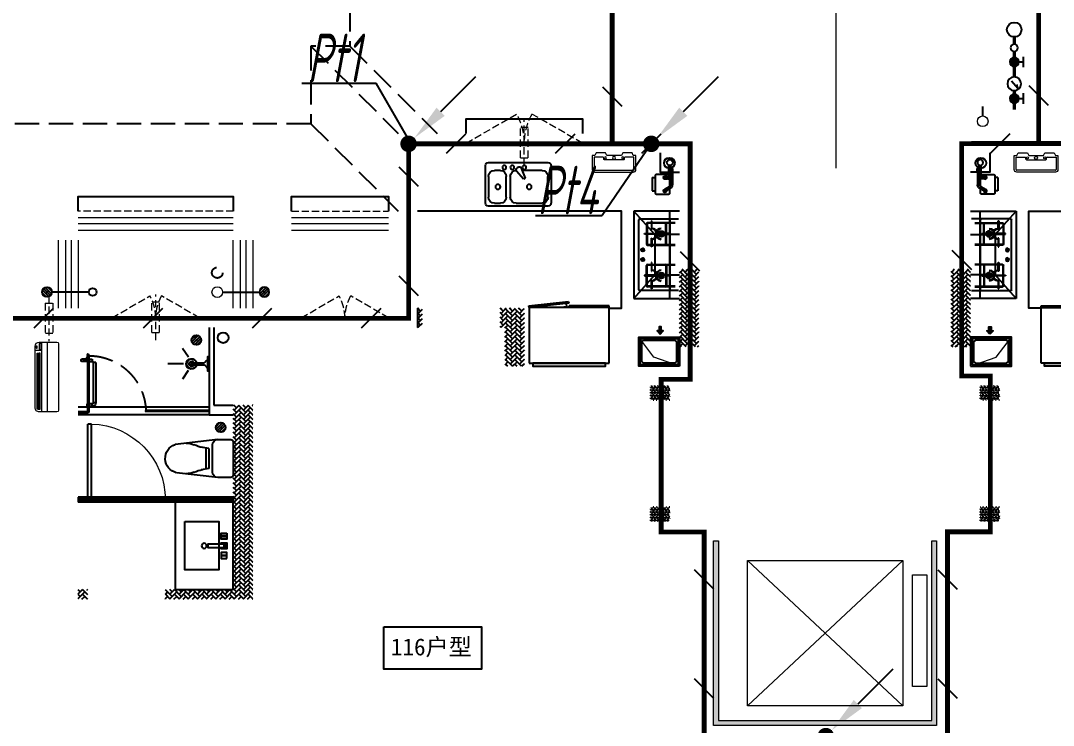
# Model space of a CAD drawing. Extents: x 2803505 to 5851001, y -1372902 to 24339.
# Drawn here: x 3733022 to 3743667, y -770862 to -763600 of the extents above; entities that cross this region are included whole.
import ezdxf
from ezdxf.enums import TextEntityAlignment as Align

# ---------------------------------------------------------------- set-up
doc = ezdxf.new("R2010")
doc.units = 0
doc.header["$LTSCALE"] = 1000
doc.header["$MEASUREMENT"] = 0
for name, pattern in [('CENTER2', [1.125, 0.75, -0.125, 0.125, -0.125]), ('DASH', [0.35, 0.25, -0.1]), ('HIDDEN', [0.375, 0.25, -0.125])]:
    doc.linetypes.add(name, pattern=pattern)
doc.layers.get('0').update_dxf_attribs({"linetype": 'CONTINUOUS'})
for name, color, linetype in [('!!电气', 1, 'CONTINUOUS'), ('AH-FURNITURE', 1, 'CONTINUOUS'), ('CURTWALL', 4, 'CONTINUOUS'), ('DIM-照明', 7, 'CONTINUOUS'), ('IP-bath&kitchen-JOHNSON', 4, 'CONTINUOUS'), ('LVTRY', 252, 'CONTINUOUS'), ('LWIRE', 4, 'CONTINUOUS'), ('P-bath&kitchen-JOHNSON', 4, 'CONTINUOUS'), ('SHTLN', 4, 'CONTINUOUS'), ('VPIPE-中水', 122, 'CONTINUOUS'), ('VPIPE-凝结', 150, 'CONTINUOUS'), ('VPIPE-给水', 3, 'TG_J'), ('VPIPE-雨水', 4, 'DASH'), ('WIRE-接地', 2, 'CONTINUOUS'), ('保温', 6, 'CONTINUOUS'), ('卫生间', 6, 'CONTINUOUS'), ('建筑-排气道', 252, 'CONTINUOUS'), ('污水', 3, 'CONTINUOUS'), ('看线', 185, 'CONTINUOUS'), ('给水', 4, 'CONTINUOUS')]:
    doc.layers.add(name, color=color, linetype=linetype)
for name, color, linetype, lineweight in [('3.5方案汇报，与郭总、侯月琴确定户型_t8$0$STAIR', 2, 'CONTINUOUS', 18), ('PUB_HATCH', 8, 'CONTINUOUS', 9), ('STAIR', 252, 'CONTINUOUS', 20), ('VPIPE-废水', 31, 'TG_F', 18), ('WINDOW', 146, 'CONTINUOUS', 20), ('填充', 251, 'CONTINUOUS', 5), ('平面-栏杆', 56, 'CONTINUOUS', 15), ('平面-看线', 252, 'CONTINUOUS', 15), ('平面-空调室内机', 176, 'CONTINUOUS', 9), ('平面-空调预留孔', 252, 'CONTINUOUS', 15), ('立面-洞口示意', 252, 'CONTINUOUS', 13)]:
    doc.layers.add(name, color=color, linetype=linetype, lineweight=lineweight)
doc.styles.add('DIM_FONT', font='SIMPLEX', dxfattribs={"width": 0.7, "bigfont": 'GBCBIG'})
doc.styles.add('HZTXT', font='gbeitc.shx', dxfattribs={"width": 0.8, "height": 400, "bigfont": 'hztxt.shx'})
doc.styles.get("Standard").update_dxf_attribs({"font": 'gbenor.shx', "bigfont": 'gbcbig.shx'})
doc.styles.add('TG_LINETYPE', font='SIMPLEX', dxfattribs={"width": 0.8, "height": 3, "bigfont": 'HZTXT'})
doc.styles.add('黑体', font='simhei.ttf')
doc.linetypes.add('TG_F', pattern='A,2,-0.3,["F",TG_LINETYPE,S=0.1,R=0,X=-0.23,Y=-0.15],0', length=2.3)
doc.linetypes.add('TG_J', pattern='A,2,-0.22,["J",TG_LINETYPE,S=0.1,R=0,X=-0.18,Y=-0.15],0', length=2.22)
pattern_1 = [(45, (0, 0), (0, 47.4157523), [100.584, -33.528]), (135, (23.708, 23.708), (3e-15, 47.4157523), [100.584, -33.528])]
pattern_2 = [(90, (0, 0), (-16.49778, 1e-15), [9.525, -19.05]), (210, (0, 0), (8.24889, -14.2874966), [9.525, -19.05]), (150, (6e-16, 9.525), (-8.24889, -14.2874966), [9.525, -19.05])]

# ---------------------------------------------------------------- blocks, each defined once
blk = doc.blocks.new('$lvtry$00000171')
for p, q in [((-74, 11), (-11, 74)), ((-70, -27), (27, 70)), ((-53, -53), (53, 53)), ((-27, -70), (70, 27)), ((11, -74), (74, -11))]:
    blk.add_line(p, q)
blk.add_circle((0, 0), 75)
blk.add_point((0, 0))
blk = doc.blocks.new('DSGDFGF')
blk.add_hatch(color=252).paths.add_polyline_path([(677792, 343576), (677791, 343579), (677783, 343575), (677784, 343572)])
at = {"color": 252}
for p, q in [((677781, 343575), (677793, 343580)), ((677782, 343575), (677782, 343575)), ((677782, 343575), (677784, 343572)), ((677793, 343568), (677782, 343568)), ((677793, 343567), (677782, 343567)), ((677782, 343567), (677782, 343547)), ((677782, 343559), (677784, 343558)), ((677784, 343558), (677782, 343558)), ((677784, 343572), (677793, 343576)), ((677787, 343578), (677787, 343539)), ((677791, 343579), (677793, 343580)), ((677791, 343579), (677793, 343576)), ((677793, 343559), (677791, 343558)), ((677791, 343558), (677793, 343558)), ((677792, 343567), (677792, 343545)), ((676469, 342807), (676404, 342872)), ((676472, 342832), (676429, 342875)), ((676415, 342776), (676373, 342818)), ((676441, 342779), (676376, 342844)), ((676458, 342790), (676387, 342861)), ((677752, 342860), (677792, 342860)), ((677752, 342080), (677752, 342860)), ((677792, 342080), (677792, 342860)), ((676292, 342675), (676292, 342335)), ((676452, 342700), (676317, 342700)), ((676452, 342700), (676892, 342650)), ((676505, 342363), (676505, 342647)), ((676544, 342608), (676622, 342622)), ((676544, 342608), (676544, 342402)), ((676576, 342614), (676576, 342396)), ((676452, 342310), (676879, 342359)), ((676544, 342402), (676622, 342388)), ((676317, 342310), (676452, 342310)), ((677792, 342080), (677752, 342080))]:
    blk.add_line(p, q, dxfattribs=at)
for points in [[(676792, 341855), (676442, 341855), (676442, 341356), (676792, 341356)], [(676357, 341735), (676357, 341675), (676417, 341675), (676417, 341735)], [(676412, 341708), (676412, 341702), (676362, 341702), (676362, 341708)], [(676387, 341585), (676387, 341625), (676367, 341625), (676367, 341585)], [(676387, 341625), (676387, 341585), (676552, 341585), (676552, 341625)], [(676357, 341475), (676357, 341535), (676417, 341535), (676417, 341475)], [(676412, 341502), (676412, 341508), (676362, 341508), (676362, 341502)]]:
    blk.add_lwpolyline(points, close=True, dxfattribs=at)
blk.add_lwpolyline([(676417, 341625), (676417, 341635), (676357, 341635), (676357, 341575), (676417, 341575), (676417, 341585)], dxfattribs=at)
blk.add_circle((676593, 341605), 26, dxfattribs=at)
for centre, radius, start, end in [((677781, 343574), 1, 111.5266, 175.7652), ((677801, 343574), 20.5, 177.9915, 196.9003), ((677793, 343562), 13.5, 155.1524, 208.9779), ((677782, 343574), 0.5, 112.733, 178.0542), ((677801, 343574), 19.5, 177.4658, 196.2484), ((677796, 343562), 14.6, 161.8973, 193.7147), ((677791, 343560), 9.42, 188.0154, 204.2283), ((677782, 343556), 0.5, 208.9779, 24.2283), ((677816, 343571), 24, 160.7609, 187.0487), ((677781, 343561), 11.7, 335.4186, 349.5177), ((677792, 343555), 0.5, 155.4186, 330.1502), ((677793, 343579), 0.5, 340.7609, 112.533), ((677793, 343579), 1.17, 340.0401, 112.533), ((677814, 343571), 20.6, 160.0401, 190.8473), ((677781, 343562), 13.4, 330.1502, 25.0815), ((677781, 343562), 12.4, 343.9451, 21.3478), ((676317, 342675), 25, 90, 180), ((676452, 342647), 53.3, 0, 90), ((676779, 342439), 224, 90, 111.4798), ((676566, 342910), 294, 278.5172, 296.4631), ((676840, 342506), 153, 285.0773, 70.1181), ((676317, 342335), 25, 180, 270), ((676452, 342363), 53.3, 270, 0), ((676566, 342100), 294, 63.5369, 81.4828), ((676779, 342572), 224, 248.5202, 270)]:
    blk.add_arc(centre, radius, start, end, dxfattribs=at)
at = {"color": 252, "lineweight": 13}
blk.add_arc((677772, 342080), 780, 91.4693, 180, dxfattribs=at)
at = {"color": 252, "extrusion": (0, 0, -1)}
blk.add_ellipse((676422, 342825), major_axis=(-35.4, 35.4), ratio=1, start_param=5.497787, end_param=11.780972, dxfattribs=at)
at = {"color": 252}
blk.add_open_spline([(677782, 343547), (677783, 343546), (677785, 343545), (677788, 343549), (677791, 343547), (677792, 343545)], degree=3, knots=[0, 0, 0, 0, 3.066329, 6.218313, 11.124135, 11.124135, 11.124135, 11.124135], dxfattribs=at)
blk.add_point((676422, 342825), dxfattribs=at)
at = {"layer": 'CURTWALL', "color": 252}
for p, q in [((676292, 342105), (677892, 342105)), ((676292, 342105), (676292, 342055)), ((676292, 342089), (677892, 342089)), ((676292, 342072), (677892, 342072)), ((676292, 342055), (677892, 342055)), ((677892, 342105), (677892, 342055))]:
    blk.add_line(p, q, dxfattribs=at)
at = {"layer": 'IP-bath&kitchen-JOHNSON', "color": 252}
for p, q in [((676492, 343855), (676492, 343055)), ((676542, 343855), (676542, 342955)), ((676755, 343549), (676817, 343638)), ((676542, 343554), (676542, 343407)), ((676716, 343491), (676592, 343491)), ((676716, 343470), (676592, 343470)), ((676756, 343412), (676817, 343323)), ((676804, 343480), (676967, 343480)), ((676492, 343055), (676292, 343055)), ((676542, 343035), (677892, 343035)), ((676542, 343000), (677192, 343000)), ((676542, 342990), (677192, 342990)), ((677192, 342990), (677192, 343000)), ((677892, 342990), (677792, 342990)), ((677792, 342980), (677792, 342990)), ((677892, 342980), (677792, 342980)), ((676542, 342955), (676292, 342955)), ((676542, 342955), (677892, 342955))]:
    blk.add_line(p, q, dxfattribs=at)
blk.add_lwpolyline([(676542, 343554), (676558, 343554), (676558, 343407), (676542, 343407)], dxfattribs=at)
for points in [[(676573, 343507, 0.364142), (676558, 343518, 0.020495)], [(676592, 343491, -0.21439), (676573, 343507, -7.649644)], [(676573, 343454, -0.364142), (676558, 343443, -0.020495)], [(676592, 343470, 0.214893), (676573, 343454, 7.649644)]]:
    blk.add_lwpolyline(points, format="xyb", dxfattribs=at)
blk.add_arc((676716, 343480), 10.5, 270.0085, 90.0085, dxfattribs=at)
for centre, major_axis, ratio, start_param, end_param in [((676724, 343480), (0, 53.6), 0.987577, 1.76809, 7.656688), ((676721, 343480), (0, -51), 0.990052, -1.36297, 4.504563), ((676720, 343480), (0, -26.8), 0.994812, -1.167677, 4.309269), ((676707, 343493), (-1.43, 0), 0.85, 4.712389, 10.995574), ((676707, 343468), (-1.43, 0), 0.85, -1.570796, 4.712389), ((676732, 343493), (-1.43, 0), 0.85, 4.712389, 10.995574), ((676732, 343468), (-1.43, 0), 0.85, 4.712389, 10.995574)]:
    blk.add_ellipse(centre, major_axis=major_axis, ratio=ratio, start_param=start_param, end_param=end_param, dxfattribs=at)
at = {"layer": 'LVTRY', "color": 252}
for p, q in [((676292, 341155), (676292, 342055)), ((676292, 342055), (676892, 342055)), ((676892, 342055), (676892, 341155)), ((676892, 341155), (676292, 341155))]:
    blk.add_line(p, q, dxfattribs=at)
at = {"layer": 'P-bath&kitchen-JOHNSON', "color": 252}
for p, q in [((677745, 343529), (677745, 343504)), ((677777, 343529), (677745, 343529)), ((677792, 343567), (677782, 343567)), ((677782, 343567), (677782, 342980)), ((677782, 343542), (677789, 343542)), ((677782, 343512), (677782, 343542)), ((677782, 343512), (677789, 343512)), ((677785, 343542), (677787, 343540)), ((677785, 343523), (677785, 343542)), ((677785, 343531), (677785, 343512)), ((677785, 343512), (677787, 343515)), ((677787, 343525), (677787, 343540)), ((677787, 343525), (677787, 343515)), ((677789, 343542), (677790, 343541)), ((677789, 343540), (677789, 343542)), ((677789, 343515), (677789, 343512)), ((677789, 343512), (677790, 343514)), ((677790, 343540), (677790, 343541)), ((677790, 343515), (677790, 343514)), ((677792, 342980), (677792, 343567)), ((677799, 343529), (677853, 343529)), ((677804, 343542), (677807, 343542)), ((677804, 343542), (677804, 343512)), ((677804, 343512), (677807, 343512)), ((677807, 343542), (677809, 343540)), ((677807, 343542), (677807, 343525)), ((677807, 343512), (677807, 343530)), ((677807, 343512), (677809, 343515)), ((677809, 343515), (677809, 343540)), ((677830, 343504), (677830, 343529)), ((677709, 343494), (677709, 343078)), ((677709, 343494), (677735, 343494)), ((677735, 343494), (677735, 343078)), ((677777, 343504), (677745, 343504)), ((677799, 343504), (677853, 343504)), ((677709, 343078), (677735, 343078)), ((677745, 343042), (677745, 343068)), ((677745, 343068), (677777, 343068)), ((677745, 343042), (677777, 343042)), ((677779, 343070), (677777, 343068)), ((677777, 343068), (677777, 343042)), ((677779, 343040), (677777, 343042)), ((677779, 343070), (677779, 343040)), ((677782, 343070), (677779, 343070)), ((677782, 343040), (677779, 343040)), ((677782, 343070), (677782, 343040)), ((677782, 342980), (677792, 342980)), ((677793, 343070), (677796, 343070)), ((677793, 343040), (677793, 343070)), ((677793, 343040), (677796, 343040)), ((677796, 343040), (677796, 343070)), ((677796, 343070), (677798, 343068)), ((677798, 343042), (677798, 343068))]:
    blk.add_line(p, q, dxfattribs=at)
at = {"layer": 'P-bath&kitchen-JOHNSON', "color": 252, "linetype": 'DASH'}
blk.add_arc((677779, 342978), 586, 89.7967, 179.3922, dxfattribs=at)
at = {"layer": 'P-bath&kitchen-JOHNSON', "color": 252}
blk.add_arc((677845, 343517), 15.3, 304.053, 55.9616, dxfattribs=at)
for centre, major_axis, start_param, end_param in [((677745, 343494), (0, 10.4), 0, 1.570796), ((677745, 343078), (0, 35.7), 1.570796, 3.141593), ((677745, 343078), (0, 10.4), 1.570796, 3.141593)]:
    blk.add_ellipse(centre, major_axis=major_axis, ratio=1, start_param=start_param, end_param=end_param, dxfattribs=at)
at = {"layer": 'LVTRY', "color": 252, "xscale": -0.6666666667107826, "yscale": 0.6666666667107826}
blk.add_blockref('$lvtry$00000171', (676672, 343725), dxfattribs=at)
blk = doc.blocks.new('rtyg7uyhg')
at = {"layer": 'LVTRY'}
for p, q in [((193590, 45458), (193590, 45069)), ((194235, 45489), (193621, 45489)), ((194265, 45069), (194265, 45458)), ((193682, 45407), (193888, 45407)), ((193896, 45430), (193858, 45326)), ((193875, 45316), (193946, 45401)), ((193926, 45440), (193940, 45432)), ((194112, 45407), (194173, 45407)), ((193621, 45131), (193621, 45346)), ((193858, 45326), (193875, 45316)), ((194010, 45346), (194010, 45131)), ((194051, 45131), (194051, 45346)), ((194235, 45346), (194235, 45131)), ((193621, 45039), (194235, 45039)), ((193948, 45069), (193682, 45069)), ((194173, 45069), (194112, 45069))]:
    blk.add_line(p, q, dxfattribs=at)
for centre, radius in [((193866, 45438), 20.5), ((193989, 45438), 20.5), ((194071, 45438), 20.5), ((193815, 45238), 25.6), ((194137, 45238), 25.6)]:
    blk.add_circle(centre, radius, dxfattribs=at)
for centre, radius, start, end in [((193621, 45458), 30.7, 90, 180), ((194235, 45458), 30.7, 360, 90), ((193682, 45346), 61.4, 90, 180), ((193916, 45423), 20.5, 60, 159.4623), ((193930, 45414), 20.5, 320.5377, 60), ((193948, 45346), 61.4, 360, 90), ((194112, 45346), 61.4, 90, 180), ((194173, 45346), 61.4, 360, 90), ((193621, 45069), 30.7, 180, 270), ((193682, 45131), 61.4, 180, 270), ((193948, 45131), 61.4, 270, 360), ((194112, 45131), 61.4, 180, 270), ((194173, 45131), 61.4, 270, 360), ((194235, 45069), 30.7, 270, 360)]:
    blk.add_arc(centre, radius, start, end, dxfattribs=at)
at = {"layer": 'LVTRY', "style": 'DIM_FONT', "width": 0.8, "flags": 9}
for tag in ['YSIZE', 'XSIZE']:
    blk.add_attdef(tag, (193928, 45488), '', height=0.5, rotation=90, dxfattribs=at)
blk = doc.blocks.new('A$C60D053AF')
at = {"layer": 'AH-FURNITURE', "color": 8}
for p, q in [((233, -90), (128, -90)), ((193, -71), (328, -71)), ((193, -91), (328, -91)), ((342, -97), (370, -143)), ((356, -83), (384, -129)), ((233, -110), (128, -110)), ((245, -129), (245, -122)), ((265, -129), (265, -122)), ((255, -281), (255, -251)), ((255, -281), (393, -281)), ((393, -281), (393, -251))]:
    blk.add_line(p, q, dxfattribs=at)
for points in [[(170, -68, 1), (170, -94), (193, -94), (193, -68)], [(234, -251), (414, -251, 0.414214), (424, -241), (424, -111, 0.414214), (414, -101), (234, -101, 0.414214), (224, -111), (224, -241, 0.414214)], [(268, -122), (268, -107, 0.414214), (248, -87), (233, -87), (233, -113), (242, -113), (242, -122)], [(242, -152, 1), (268, -152), (268, -129), (242, -129)], [(384, -161, 1), (402, -143), (386, -127), (368, -145)]]:
    blk.add_lwpolyline(points, format="xyb", close=True, dxfattribs=at)
for centre, radius in [((100, -100), 30), ((255, -152), 15), ((255, -152), 10), ((393, -152), 15), ((393, -152), 10)]:
    blk.add_circle(centre, radius, dxfattribs=at)
for radius in [40, 20]:
    blk.add_arc((328, -111), radius, 45, 90, dxfattribs=at)
blk = doc.blocks.new('A-Kitchen-7')
at = {"layer": 'LVTRY'}
for p, q in [((-519, 780), (-7, 834)), ((-4, 811), (-515, 756)), ((-29, 767), (-35, 806)), ((-7, 834), (-4, 811)), ((-515, 756), (-519, 780)), ((515, 756), (-515, 756)), ((-515, 756), (-515, 40)), ((-486, 761), (-485, 756)), ((-29, 767), (-112, 756)), ((515, 780), (0, 780)), ((0, 756), (0, 780)), ((515, 756), (515, 780)), ((515, 40), (515, 756)), ((-515, 40), (515, 40))]:
    blk.add_line(p, q, dxfattribs=at)
blk.add_lwpolyline([(-469, 40), (-469, 0), (469, 0), (469, 40)], close=True, dxfattribs=at)
blk = doc.blocks.new('FRSDFDGDGDRGDR')
at = {"layer": '平面-空调预留孔', "color": 252}
for p, q in [((699612, 775044), (699612, 775441)), ((699619, 775448), (699746, 775448)), ((699746, 775448), (699746, 775355)), ((699720, 775342), (699720, 775143)), ((699727, 775349), (699740, 775349)), ((699727, 775136), (699740, 775136)), ((699746, 775130), (699746, 775037)), ((699746, 775037), (699619, 775037))]:
    blk.add_line(p, q, dxfattribs=at)
blk.add_lwpolyline([(699766, 775167), (699793, 775154), (699793, 775057), (699766, 775044), (699766, 775018), (699619, 775018, -0.414214), (699593, 775044), (699593, 775441, -0.414214), (699619, 775468), (699766, 775468), (699766, 775441), (699793, 775428), (699793, 775332), (699766, 775318)], format="xyb", close=True, dxfattribs=at)
for centre, radius in [((699740, 775243), 15.8), ((699740, 775332), 10.6), ((699740, 775154), 10.6)]:
    blk.add_circle(centre, radius, dxfattribs=at)
for centre, start, end in [((699619, 775441), 90, 180), ((699727, 775342), 90, 180), ((699740, 775355), 270, 360), ((699619, 775044), 180, 270), ((699727, 775143), 180, 270), ((699740, 775130), 0, 90)]:
    blk.add_arc(centre, 6.6, start, end, dxfattribs=at)
blk = doc.blocks.new('*U153')
h = blk.add_hatch(color=5)
h.set_gradient(color1=(0, 0, 255), rotation=180, tint=1)
h.paths.add_polyline_path([(0, 0), (-6.35, -6.35), (-6.35, -2.159), (-15, -2.159), (-15, 2.159), (-6.35, 2.159), (-6.35, 6.35)])
at = {"color": 0, "linetype": 'Continuous'}
blk.add_lwpolyline([(0, 0), (-6.35, -6.35), (-6.35, -2.159), (-15, -2.159), (-15, 2.159), (-6.35, 2.159), (-6.35, 6.35)], close=True, dxfattribs=at)
blk = doc.blocks.new('GDGDRGDRGRD')
at = {"layer": 'PUB_HATCH'}
blk.add_hatch(color=252, dxfattribs=at).paths.add_polyline_path([(430320, 370174), (430320, 370444), (430180, 370444), (430180, 370429), (430285, 370429), (430305, 370409), (430305, 370209), (430285, 370189), (429965, 370189), (429945, 370209), (429945, 370409), (429965, 370429), (430070, 370429), (430070, 370444), (429930, 370444), (429930, 370174)])
at = {"layer": 'LVTRY', "color": 251}
for p, q in [((430081, 371515), (429865, 371758)), ((430335, 371758), (429865, 371758)), ((429865, 371758), (429865, 370858)), ((430235, 370858), (430235, 371758)), ((430335, 371515), (430081, 371515)), ((430081, 371515), (430081, 371100)), ((429865, 370858), (430081, 371100)), ((430081, 371100), (430335, 371100)), ((429865, 370858), (430335, 370858))]:
    blk.add_line(p, q, dxfattribs=at)
at = {"layer": 'LVTRY'}
for p, q in [((429915, 370948), (429915, 371668)), ((429925, 371678), (430325, 371678)), ((429995, 371628), (429995, 371418)), ((430000, 371628), (430000, 371418)), ((430290, 371638), (430005, 371638)), ((430290, 371633), (430005, 371633)), ((430045, 371658), (430045, 371568)), ((430050, 371658), (430045, 371658)), ((430050, 371568), (430050, 371658)), ((430195, 371418), (430195, 371628)), ((430200, 371418), (430200, 371628)), ((430235, 371668), (430235, 370948)), ((429975, 371526), (430102, 371526)), ((429975, 371521), (429975, 371526)), ((430102, 371521), (429975, 371521)), ((430045, 371568), (430050, 371568)), ((430220, 371526), (430092, 371526)), ((430092, 371526), (430092, 371521)), ((430092, 371521), (430220, 371521)), ((430102, 371526), (430102, 371521)), ((430220, 371521), (430220, 371526)), ((430235, 371100), (430235, 371515)), ((430005, 371413), (430290, 371413)), ((430005, 371408), (430290, 371408)), ((430045, 371388), (430045, 371478)), ((430045, 371478), (430050, 371478)), ((430050, 371478), (430050, 371388)), ((429935, 371358), (429974, 371358)), ((429955, 371339), (429955, 371378)), ((430050, 371388), (430045, 371388)), ((429935, 371258), (429974, 371258)), ((429955, 371239), (429955, 371278)), ((429995, 370988), (429995, 371198)), ((430000, 370988), (430000, 371198)), ((430005, 371208), (430290, 371208)), ((430005, 371203), (430290, 371203)), ((430045, 371228), (430045, 371138)), ((430050, 371228), (430045, 371228)), ((430050, 371138), (430050, 371228)), ((430195, 371198), (430195, 370988)), ((430200, 371198), (430200, 370988)), ((430102, 371096), (429975, 371096)), ((429975, 371096), (429975, 371091)), ((429975, 371091), (430102, 371091)), ((430045, 371138), (430050, 371138)), ((430092, 371091), (430092, 371096)), ((430092, 371096), (430220, 371096)), ((430220, 371091), (430092, 371091)), ((430102, 371091), (430102, 371096)), ((430220, 371096), (430220, 371091)), ((430290, 370983), (430005, 370983)), ((430290, 370978), (430005, 370978)), ((430045, 370958), (430045, 371048)), ((430045, 371048), (430050, 371048)), ((430050, 371048), (430050, 370958)), ((430325, 370938), (429925, 370938)), ((430050, 370958), (430045, 370958))]:
    blk.add_line(p, q, dxfattribs=at)
at = {"layer": 'LVTRY', "color": 252}
for p, q in [((430070, 370429), (430070, 370444)), ((430180, 370429), (430180, 370444))]:
    blk.add_line(p, q, dxfattribs=at)
at = {"layer": 'LVTRY'}
blk.add_lwpolyline([(429609, 370758), (429735, 370758), (429735, 371758), (427635, 371758)], dxfattribs=at)
at = {"layer": 'LVTRY', "color": 252}
for points in [[(430335, 370159), (429915, 370159), (429915, 370459), (430335, 370459)], [(430320, 370174), (429930, 370174), (429930, 370444), (430320, 370444)], [(429965, 370429), (430285, 370429), (430305, 370409), (430305, 370209), (430285, 370189), (429965, 370189), (429945, 370209), (429945, 370409), (429965, 370429)]]:
    blk.add_lwpolyline(points, close=True, dxfattribs=at)
at = {"layer": 'LVTRY'}
for centre, radius in [((430147, 371523), 29.7), ((430147, 371523), 11.7), ((429955, 371358), 17), ((429955, 371258), 17), ((430147, 371093), 29.7), ((430147, 371093), 11.7)]:
    blk.add_circle(centre, radius, dxfattribs=at)
for centre, radius, start, end in [((429925, 371668), 10, 90, 180), ((430005, 371628), 10, 90, 180), ((430005, 371628), 5, 90, 180), ((430190, 371628), 10, 0, 90), ((430190, 371628), 5, 0, 90), ((430225, 371668), 10, 0, 90), ((430047, 371523), 56.7, 2.2742, 87.7258), ((430047, 371523), 52.2, 2.4704, 87.5296), ((430047, 371523), 56.7, 272.2742, 357.7258), ((430047, 371523), 52.2, 272.4704, 357.5296), ((430147, 371523), 56.7, 92.2742, 177.7258), ((430147, 371523), 56.7, 182.2742, 267.7258), ((430147, 371523), 52.2, 92.4704, 177.5296), ((430147, 371523), 52.2, 182.4704, 267.5296), ((430005, 371418), 10, 180, 270), ((430005, 371418), 5, 180, 270), ((430190, 371418), 5, 270, 0), ((430190, 371418), 10, 270, 0), ((430005, 371198), 10, 90, 180), ((430005, 371198), 5, 90, 180), ((430190, 371198), 10, 0, 90), ((430190, 371198), 5, 0, 90), ((430047, 371093), 56.7, 2.2742, 87.7258), ((430047, 371093), 52.2, 2.4704, 87.5296), ((430047, 371093), 56.7, 272.2742, 357.7258), ((430047, 371093), 52.2, 272.4704, 357.5296), ((430147, 371093), 56.7, 92.2742, 177.7258), ((430147, 371093), 56.7, 182.2742, 267.7258), ((430147, 371093), 52.2, 92.4704, 177.5296), ((430147, 371093), 52.2, 182.4704, 267.5296), ((430005, 370988), 10, 180, 270), ((430005, 370988), 5, 180, 270), ((430190, 370988), 5, 270, 0), ((430190, 370988), 10, 270, 0), ((429925, 370948), 10, 180, 270), ((430225, 370948), 10, 270, 0)]:
    blk.add_arc(centre, radius, start, end, dxfattribs=at)
at = {"layer": '立面-洞口示意', "color": 252}
blk.add_lwpolyline([(430335, 370159), (430071, 370253), (429915, 370459)], dxfattribs=at)
at = {"xscale": -1, "rotation": 270}
blk.add_blockref('FRSDFDGDGDRGDR', (-345583, -327434), dxfattribs=at)
at = {"xscale": -1}
blk.add_blockref('rtyg7uyhg', (622600, 326770), dxfattribs=at)
at = {"rotation": 270}
blk.add_blockref('A$C60D053AF', (430335, 372358), dxfattribs=at)
at = {"layer": 'LVTRY', "color": 1, "extrusion": (0, 0, -1), "xscale": -0.7999999999883585, "yscale": 0.7999999999883585, "zscale": -0.7999999999883585}
blk.add_blockref('A-Kitchen-7', (-429197, 370159), dxfattribs=at)
at = {"layer": '建筑-排气道', "xscale": -5, "yscale": 5, "zscale": 5, "rotation": 90}
blk.add_blockref('*U153', (430135, 370491), dxfattribs=at)
blk = doc.blocks.new('GDFGDGRD')
at = {"layer": '保温', "linetype": 'ByBlock', "ltscale": 10}
h = blk.add_hatch(dxfattribs=at)
h.set_pattern_fill('AR-HBONE', color=251, scale=55)
h.set_pattern_definition(pattern_1)
h.paths.add_polyline_path([(431617, 372624), (431817, 372624), (431817, 373424), (431617, 373424)])
h = blk.add_hatch(dxfattribs=at)
h.set_pattern_fill('AR-HBONE', color=251, scale=55)
h.set_pattern_definition(pattern_1)
h.paths.add_polyline_path([(434617, 372624), (434417, 372624), (434416, 373424), (434616, 373424)])
h = blk.add_hatch(dxfattribs=at)
h.set_pattern_fill('AR-HBONE', color=251, scale=55)
h.set_pattern_definition(pattern_1)
h.paths.add_polyline_path([(428967, 372824), (428967, 373024), (428917, 373024), (428917, 372824)])
h = blk.add_hatch(dxfattribs=at)
h.set_pattern_fill('AR-HBONE', color=251, scale=55)
h.set_pattern_definition(pattern_1)
h.paths.add_polyline_path([(429817, 372824), (429817, 373024), (429767, 373024), (429767, 372824)])
h = blk.add_hatch(dxfattribs=at)
h.set_pattern_fill('AR-HBONE', color=251, scale=55)
h.set_pattern_definition(pattern_1)
h.paths.add_polyline_path([(430018, 372424), (430017, 373024), (429817, 373024), (429818, 372424)])
at = {"layer": '保温', "linetype": 'Continuous', "ltscale": 10}
h = blk.add_hatch(dxfattribs=at)
h.set_pattern_fill('HEX', color=251, scale=10, angle=90, style=0)
h.set_pattern_definition(pattern_2)
h.paths.add_polyline_path([(431317, 372074), (431517, 372074), (431517, 372224), (431317, 372224)])
h = blk.add_hatch(dxfattribs=at)
h.set_pattern_fill('HEX', color=251, scale=10, angle=90, style=0)
h.set_pattern_definition(pattern_2)
h.paths.add_polyline_path([(434917, 372074), (434717, 372074), (434716, 372224), (434916, 372224)])
at = {"layer": '保温', "linetype": 'ByBlock', "ltscale": 10}
h = blk.add_hatch(dxfattribs=at)
h.set_pattern_fill('AR-HBONE', color=251, scale=55)
h.set_pattern_definition(pattern_1)
h.paths.add_polyline_path([(427217, 370024), (427217, 372024), (427017, 372024), (427017, 370024)])
at = {"layer": '保温', "linetype": 'Continuous', "ltscale": 10}
h = blk.add_hatch(dxfattribs=at)
h.set_pattern_fill('HEX', color=251, scale=10, angle=90, style=0)
h.set_pattern_definition(pattern_2)
h.paths.add_polyline_path([(431317, 370824), (431517, 370824), (431517, 370974), (431317, 370974)])
h = blk.add_hatch(dxfattribs=at)
h.set_pattern_fill('HEX', color=251, scale=10, angle=90, style=0)
h.set_pattern_definition(pattern_2)
h.paths.add_polyline_path([(434917, 370824), (434717, 370824), (434716, 370974), (434916, 370974)])
at = {"layer": '保温', "linetype": 'ByBlock', "ltscale": 10}
h = blk.add_hatch(dxfattribs=at)
h.set_pattern_fill('AR-HBONE', color=251, scale=55)
h.set_pattern_definition(pattern_1)
h.paths.add_polyline_path([(425517, 370024), (425517, 370124), (425417, 370124), (425417, 370024)])
h = blk.add_hatch(dxfattribs=at)
h.set_pattern_fill('AR-HBONE', color=251, scale=55)
h.set_pattern_definition(pattern_1)
h.paths.add_polyline_path([(427017, 370024), (427017, 370124), (426317, 370124), (426317, 370024)])
at = {"layer": '保温', "color": 251, "linetype": 'ByBlock', "ltscale": 10}
blk.add_line((428917, 373024), (428917, 372824), dxfattribs=at)
blk = doc.blocks.new('A$C001338C2')
at = {"color": 8}
for p, q in [((845, 304), (55, 304)), ((109, 215), (109, 304)), ((0, 249), (0, 22)), ((900, 22), (900, 249)), ((22, 0), (878, 0))]:
    blk.add_line(p, q, dxfattribs=at)
at = {"color": 8, "lineweight": 5}
for p, q in [((865, 279), (144, 279)), ((144, 279), (144, 266)), ((387, 279), (144, 279)), ((144, 279), (144, 253)), ((387, 240), (387, 279)), ((865, 279), (622, 279)), ((622, 279), (622, 240)), ((865, 253), (865, 279)), ((900, 215), (0, 215)), ((900, 143), (0, 143)), ((144, 266), (865, 266)), ((144, 240), (144, 253)), ((144, 253), (865, 253)), ((865, 240), (144, 240)), ((622, 240), (387, 240)), ((865, 266), (865, 240))]:
    blk.add_line(p, q, dxfattribs=at)
at = {"color": 8}
for points in [[(73, 275), (57, 275, -0.414214), (51, 281), (51, 283, -0.414214), (57, 289), (73, 289, -0.414214), (79, 283), (79, 281, -0.414214)], [(89, 226), (22, 226, -0.414214), (17, 232), (17, 243, -0.414214), (22, 249), (89, 249, -0.414214), (95, 243), (95, 232, -0.414214)]]:
    blk.add_lwpolyline(points, format="xyb", close=True, dxfattribs=at)
for centre, radius, start, end in [((55, 249), 55, 90, 180), ((845, 249), 55, 360, 90), ((22, 22), 22, 180, 270), ((878, 22), 22, 270, 360)]:
    blk.add_arc(centre, radius, start, end, dxfattribs=at)
blk = doc.blocks.new('dongkong')
at = {"layer": '平面-空调预留孔', "color": 8, "linetype": 'HIDDEN', "ltscale": 0.3}
for p, q in [((-603796, 210900), (-603796, 210431)), ((-603836, 210821), (-603836, 210511)), ((-603836, 210821), (-603756, 210821)), ((-603756, 210821), (-603756, 210511))]:
    blk.add_line(p, q, dxfattribs=at)
blk.add_lwpolyline([(-603756, 210511), (-603836, 210511)], dxfattribs=at)
blk = doc.blocks.new('A$C2705576B')
at = {"layer": '给水'}
h = blk.add_hatch(color=252, dxfattribs=at)
edge = h.paths.add_edge_path()
edge.add_arc((417, -1741), 47.2, 0, 360)
h = blk.add_hatch(color=252, dxfattribs=at)
edge = h.paths.add_edge_path()
edge.add_arc((795, -1741), 47.2, 0, 360)
at = {"layer": '给水', "color": 252}
for p, q in [((363, -1645), (472, -1645)), ((417, -1741), (417, -1645)), ((740, -1645), (849, -1645)), ((795, -1741), (795, -1645)), ((601, -1768), (525, -1704)), ((525, -1704), (564, -1715))]:
    blk.add_line(p, q, dxfattribs=at)
at = {"layer": '给水', "color": 252, "const_width": 35.4}
for points in [[(499, -1741), (302, -1741)], [(903, -1741), (641, -1741)], [(1053, -1741), (978, -1741)]]:
    blk.add_lwpolyline(points, dxfattribs=at)
at = {"layer": '给水', "color": 252}
for centre, radius in [((417, -1741), 47.2), ((570, -1741), 70.8), ((795, -1741), 47.2), ((941, -1741), 37.5)]:
    blk.add_circle(centre, radius, dxfattribs=at)
blk = doc.blocks.new('A$C1F074C3D')
at = {"layer": 'STAIR', "color": 252}
blk.add_line((-1190, 4160), (-1190, 1703), dxfattribs=at)
blk = doc.blocks.new('A$C148B7D8E')
at = {"layer": '卫生间', "color": 252, "linetype": 'DASH'}
for p, q in [((7300, 10800), (8200, 9900)), ((7700, 10800), (8600, 9900)), ((7300, 10000), (8200, 9100))]:
    blk.add_line(p, q, dxfattribs=at)
blk.add_lwpolyline([(16100, 14000), (16100, 15400), (7700, 15400), (7700, 10800), (7300, 10800), (7300, 10000), (900, 10000), (900, 9000), (-900, 9000), (-900, -900), (1750, -900), (1750, -2100), (23450, -2100), (23450, -900), (25100, -900)], dxfattribs=at)
blk = doc.blocks.new('A$C66B635E3')
at = {"layer": '填充'}
h = blk.add_hatch(dxfattribs=at)
h.set_pattern_fill('隔热材料02', color=252, scale=100, style=0)
h.set_pattern_definition([(0, (-1161708.397, -603838.63), (0, 50), []), (0, (-1161708.397, -603821.964), (0, 50), []), (270, (-1161664.656, -603813.333), (50, -9e-15), [5.01775, -44.98225]), (270, (-1161702.115, -603813.333), (50, -9e-15), [5.01775, -44.98225]), (90, (-1161676.603, -603847.26), (-50, 3e-15), [5.01775, -44.98225]), (90, (-1161690.17, -603847.26), (-50, 3e-15), [5.01775, -44.98225]), (180, (-1161658.373, -603855.3), (-6e-15, -50), [50.02425, 0.02425]), (135, (-1161672.33, -603852.79), (3e-15, 49.99987405), [4.268, -66.44275]), (116.56505, (-1161625.348, -603849.77), (0.00011283, 49.99993342), [2.805, -108.9985]), (116.56505, (-1161675.348, -603849.77), (0.00011283, 49.99993342), [2.805, -108.9985]), (153.43495, (-1161617.313, -603855.298), (-0.0001128, 49.9999334), [5.61, -106.1935]), (153.43495, (-1161667.313, -603855.298), (-0.0001128, 49.9999334), [5.61, -106.1935]), (63.43495, (-1161626.603, -603842.244), (-0.00011283, 49.99993342), [26.714, -85.0895]), (63.43495, (-1161676.603, -603842.244), (-0.00011283, 49.99993342), [26.714, -85.0895]), (116.56505, (-1161614.656, -603813.333), (0.00011283, 49.99993342), [2.805, -108.9985]), (116.56505, (-1161664.656, -603813.333), (0.00011283, 49.99993342), [2.805, -108.9985]), (135, (-1161665.91, -603810.824), (3e-15, 49.99987405), [4.268, -66.44275]), (153.43495, (-1161618.93, -603807.806), (-0.0001128, 49.9999334), [5.61, -106.1935]), (153.43495, (-1161668.93, -603807.806), (-0.0001128, 49.9999334), [5.61, -106.1935]), (45, (-1161700.86, -603810.824), (0, 49.99987405), [4.268, -66.44275]), (63.43495, (-1161652.115, -603813.333), (-0.00011283, 49.99993342), [2.805, -108.9985]), (63.43495, (-1161702.115, -603813.333), (-0.00011283, 49.99993342), [2.805, -108.9985]), (26.56505, (-1161647.842, -603807.806), (0.0001128, 49.9999334), [5.61, -106.1935]), (26.56505, (-1161697.842, -603807.806), (0.0001128, 49.9999334), [5.61, -106.1935]), (116.56505, (-1161640.168, -603842.244), (0.00011283, 49.99993342), [26.714, -85.0895]), (116.56505, (-1161690.168, -603842.244), (0.00011283, 49.99993342), [26.714, -85.0895]), (45, (-1161694.44, -603852.79), (0, 49.99987405), [4.268, -66.44275]), (63.43495, (-1161641.422, -603849.77), (-0.00011283, 49.99993342), [2.805, -108.9985]), (63.43495, (-1161691.422, -603849.77), (-0.00011283, 49.99993342), [2.805, -108.9985]), (26.56505, (-1161649.46, -603855.298), (0.0001128, 49.9999334), [5.61, -106.1935]), (26.56505, (-1161699.46, -603855.298), (0.0001128, 49.9999334), [5.61, -106.1935])])
h.paths.add_polyline_path([(13600, 6800), (13650, 6800), (13650, 4900), (11350, 4900), (11350, 6800), (11400, 6800), (11400, 4950), (13600, 4950)])
at = {"color": 252}
blk.add_lwpolyline([(7953, 5914), (8959, 5914), (8959, 5478), (7953, 5478)], close=True, dxfattribs=at)
at = {"layer": '3.5方案汇报，与郭总、侯月琴确定户型_t8$0$STAIR', "color": 252}
for p, q in [((13300, 6600), (11700, 5100)), ((11700, 6600), (13300, 5100))]:
    blk.add_line(p, q, dxfattribs=at)
for points in [[(11700, 5100), (11700, 6600), (13300, 6600), (13300, 5100)], [(13400, 5300), (13400, 6450), (13550, 6450), (13550, 5300)]]:
    blk.add_lwpolyline(points, close=True, dxfattribs=at)
at = {"layer": 'IP-bath&kitchen-JOHNSON', "color": 252}
for points in [[(10800, 10800), (10800, 10600), (11000, 10600)], [(14200, 10800), (14200, 10600), (14000, 10600)]]:
    blk.add_lwpolyline(points, dxfattribs=at)
at = {"layer": 'VPIPE-中水', "color": 252, "linetype": 'Continuous'}
for centre in [(10895, 10695), (14105, 10695), (6295, 8895)]:
    blk.add_circle(centre, 55, dxfattribs=at)
at = {"layer": 'VPIPE-凝结', "color": 252}
blk.add_line((14125, 11180), (14125, 11278), dxfattribs=at)
at = {"layer": 'VPIPE-凝结', "color": 252, "ltscale": 0.1}
for p, q in [((4910, 9366), (4530, 9366)), ((6290, 9366), (6670, 9366))]:
    blk.add_line(p, q, dxfattribs=at)
at = {"layer": 'VPIPE-凝结', "color": 252}
blk.add_circle((4950, 9366), 40, dxfattribs=at)
at = {"layer": 'VPIPE-废水', "color": 252}
for centre in [(14125, 11125), (6235, 9365)]:
    blk.add_circle(centre, 55, dxfattribs=at)
at = {"layer": 'VPIPE-给水', "color": 252, "linetype": 'Continuous'}
blk.add_circle((14450, 12070), 75, dxfattribs=at)
at = {"layer": 'VPIPE-雨水', "color": 252}
blk.add_circle((6235, 9565), 55, dxfattribs=at)
at = {"layer": 'WINDOW', "color": 252, "linetype": 'DASH', "ltscale": 0.3}
for points in [[(8800, 10900), (9320, 11200, -0.131652), (9400, 10900)], [(9998, 10900), (9479, 11200, 0.131652), (9398, 10900)], [(5150, 9100), (5540, 9325, -0.131605), (5600, 9100)], [(6050, 9100), (5660, 9325, 0.131605), (5600, 9100)], [(7100, 9100), (7490, 9325, -0.131605), (7550, 9100)], [(8000, 9100), (7610, 9325, 0.131605), (7550, 9100)]]:
    blk.add_lwpolyline(points, format="xyb", dxfattribs=at)
at = {"layer": '填充', "color": 252}
blk.add_lwpolyline([(13600, 6800), (13650, 6800), (13650, 4900), (11350, 4900), (11350, 6800), (11400, 6800), (11400, 4950), (13600, 4950)], close=True, dxfattribs=at)
at = {"layer": '平面-栏杆', "color": 252}
for points in [[(6400, 10130), (4800, 10130)], [(8000, 10130), (7000, 10130)], [(6400, 10070), (4800, 10070)], [(8000, 10070), (7000, 10070)], [(4670, 9900), (4670, 9200)], [(4730, 9900), (4730, 9200)], [(6470, 9900), (6470, 9200)], [(6530, 9900), (6530, 9200)]]:
    blk.add_lwpolyline(points, dxfattribs=at)
at = {"layer": '平面-看线', "color": 252}
for p, q in [((4600, 9200), (4600, 9900)), ((6400, 9200), (6400, 9900))]:
    blk.add_line(p, q, dxfattribs=at)
at = {"layer": '平面-看线', "color": 252, "linetype": 'DASH', "ltscale": 0.3}
for points in [[(6400, 10200), (4800, 10200)], [(7000, 10200), (8000, 10200)]]:
    blk.add_lwpolyline(points, dxfattribs=at)
at = {"layer": '平面-看线', "color": 252}
for points in [[(6400, 10000), (4800, 10000)], [(4800, 9900), (4800, 9200)], [(6600, 9900), (6600, 9200)], [(8000, 10000), (7000, 10000)]]:
    blk.add_lwpolyline(points, dxfattribs=at)
at = {"layer": '看线', "color": 252, "ltscale": 0.5}
for points in [[(8800, 11000), (8800, 11150), (10000, 11150), (10000, 11000)], [(4800, 10200), (4800, 10350), (6400, 10350), (6400, 10200)], [(7000, 10200), (7000, 10350), (8000, 10350), (8000, 10200)]]:
    blk.add_lwpolyline(points, dxfattribs=at)
at = {"color": 252}
for name, p in [('A$C148B7D8E', (-100, 1100)), ('A$C1F074C3D', (13800, 8940)), ('GDGDRGDRGRD', (-419335, -361558)), ('GDFGDGRD', (-420617, -363824))]:
    blk.add_blockref(name, p, dxfattribs=at)
at = {"color": 252, "xscale": -1}
for name, p in [('GDGDRGDRGRD', (444335, -361558)), ('DSGDFGF', (682692, -334855))]:
    blk.add_blockref(name, p, dxfattribs=at)
at = {"layer": 'LVTRY', "color": 252, "yscale": 0.6666666667107825}
for p, xscale, rotation in [((4480, 9366), 0.6666666667107825, 269.9999999939778), ((6720, 9366), -0.6666666667107825, 90.00000000602213)]:
    blk.add_blockref('$lvtry$00000171', p, dxfattribs=dict(at, xscale=xscale, rotation=rotation))
at = {"layer": '平面-空调室内机', "color": 252, "ltscale": 0.3, "xscale": -1, "rotation": 180}
for p in [(613196, 221571), (609396, 219771)]:
    blk.add_blockref('dongkong', p, dxfattribs=at)
at = {"layer": '平面-空调室内机', "color": 252, "ltscale": 0.3}
blk.add_blockref('dongkong', (608296, -201571), dxfattribs=at)
at = {"layer": '平面-空调预留孔', "color": 252, "xscale": -0.8000000000465648, "yscale": 0.8000000000465648, "zscale": 0.8000000000465646, "rotation": 89.99999976656984}
blk.add_blockref('A$C001338C2', (4600, 8850), dxfattribs=at)
at = {"layer": '污水', "color": 252, "xscale": -1, "rotation": 269.999999999891}
blk.add_blockref('A$C2705576B', (16191, 10942), dxfattribs=at)
at = {"color": 252, "style": '黑体'}
blk.add_text('116户型', height=175, dxfattribs=at).set_placement((8025, 5621))
blk = doc.blocks.new('$TelecSys$00000008')
blk.add_line((0.4, 0.4), (-0.4, -0.4))
blk = doc.blocks.new('$TelecSys$00000078')
for p, q in [((1.15, 1.15), (0.55, 0.55)), ((0.104, 0.104), (0.104, 0.104)), ((-0.104, -0.104), (-0.104, -0.104))]:
    blk.add_line(p, q)
at = {"const_width": 0.142}
blk.add_lwpolyline([(-0.071, 0, 1), (0.071, 0, 1)], format="xyb", close=True, dxfattribs=at)
blk.add_solid([(0.62, 0.48), (0.48, 0.62), (0.1, 0.1)])
at = {"width": 0.8, "flags": 9}
blk.add_attdef('A', (0, 0), '', height=0.00002, dxfattribs=at)

msp = doc.modelspace()

# ---------------------------------------------------------------- linework, layer by layer
at = {"layer": 'DIM-照明', "color": 7, "ltscale": 0.8}
for p, q in [((3735920.9, -764245.1), (3736686.2, -764245.1)), ((3737048.7, -764869), (3736686.2, -764245.1)), ((3737048.7, -764869), (3736686.2, -764245.1)), ((3739521.8, -764869), (3739014.9, -765606.4)), ((3738329, -765606.4), (3739014.9, -765606.4))]:
    msp.add_line(p, q, dxfattribs=at)
at = {"layer": 'WIRE-接地', "color": 2, "linetype": 'CENTER2', "const_width": 50}
for points in [[(3728813.8, -766667.6), (3730620.8, -766667.6), (3737020.7, -766667.6), (3737020.7, -764869), (3739119.6, -764869), (3739119.6, -762768.7), (3737412.5, -762768.7), (3737412.5, -760267.5), (3743826.8, -760267.5), (3743826.8, -762753), (3743515.9, -762753), (3743515.9, -764866.5), (3745620.5, -764866.5), (3745620.5, -765665), (3745620.5, -766660.7), (3762011.4, -766660.7), (3762011.4, -764865.5), (3764112.1, -764865.5), (3764112.1, -762864.5), (3763815.2, -762862.1), (3763815.2, -760266.7), (3770216, -760266.7)], [(3739119.6, -764869), (3739923.9, -764869), (3739923.9, -767296.6), (3739624.4, -767296.6), (3739624.4, -768869.3), (3740066.4, -768869.3), (3740066.4, -770973.2), (3742575.7, -770973.2), (3742575.7, -768868.2), (3743016.6, -768868.2), (3743016.6, -767261.9), (3742721.9, -767261.9), (3742721.9, -764866.8), (3743515.9, -764865)]]:
    msp.add_lwpolyline(points, dxfattribs=at)

# ---------------------------------------------------------------- block references
at = {"layer": '!!电气'}
msp.add_blockref('A$C66B635E3', (3728813.6, -775762.1), dxfattribs=at)
at = {"layer": 'LWIRE', "color": 2, "xscale": 600, "yscale": 600, "zscale": 600}
msp.add_blockref('$TelecSys$00000078', (3737020.7, -764869), dxfattribs=at)
at = {"layer": 'LWIRE', "color": 4, "xscale": 600, "yscale": 600, "zscale": 600}
for p in [(3739521.8, -764869), (3741321, -770973.2)]:
    msp.add_blockref('$TelecSys$00000078', p, dxfattribs=at)
at = {"layer": 'SHTLN', "color": 2}
for p, xscale, yscale, zscale, rotation in [((3739119.6, -764381.3), 250, 250, 250, 90), ((3743515.9, -764372.3), 250, 250, 250, 270), ((3743118.9, -764865.9), 250.0000000000001, 250.0000000000001, 250.0000000000001, 0.1338204132556922), ((3737020.7, -765205.8), 250, 250, 250, 90), ((3739923.9, -766082.8), 250, 250, 250, 270), ((3742721.9, -766064.3), 250, 250, 250, 90), ((3737020.7, -766330.8), 250, 250, 250, 90), ((3740066.4, -769358.8), 250, 250, 250, 270), ((3742575.7, -769358.2), 250, 250, 250, 90), ((3740066.4, -770483.8), 250, 250, 250, 270), ((3742575.7, -770483.2), 250, 250, 250, 90)]:
    msp.add_blockref('$TelecSys$00000008', p, dxfattribs=dict(at, xscale=xscale, yscale=yscale, zscale=zscale, rotation=rotation))
at = {"layer": 'SHTLN', "color": 2, "xscale": 250, "yscale": 250, "zscale": 250}
for p in [(3737507.7, -764869), (3738632.7, -764869), (3739521.8, -764869), (3733258.2, -766667.6), (3734383.2, -766667.6), (3735508.2, -766667.6), (3736633.2, -766667.6)]:
    msp.add_blockref('$TelecSys$00000008', p, dxfattribs=at)

# ---------------------------------------------------------------- texts
at = {"layer": 'DIM-照明', "color": 7, "ltscale": 0.8, "style": 'HZTXT', "width": 0.7}
for s, p in [('Pt1', (3736251.6, -763983.3)), ('Pt1', (3736251.6, -763983.3)), ('Pt4', (3738659.8, -765344.7))]:
    msp.add_text(s, height=500, dxfattribs=at).set_placement(p, align=Align.MIDDLE)

doc.saveas('drawing.dxf')
